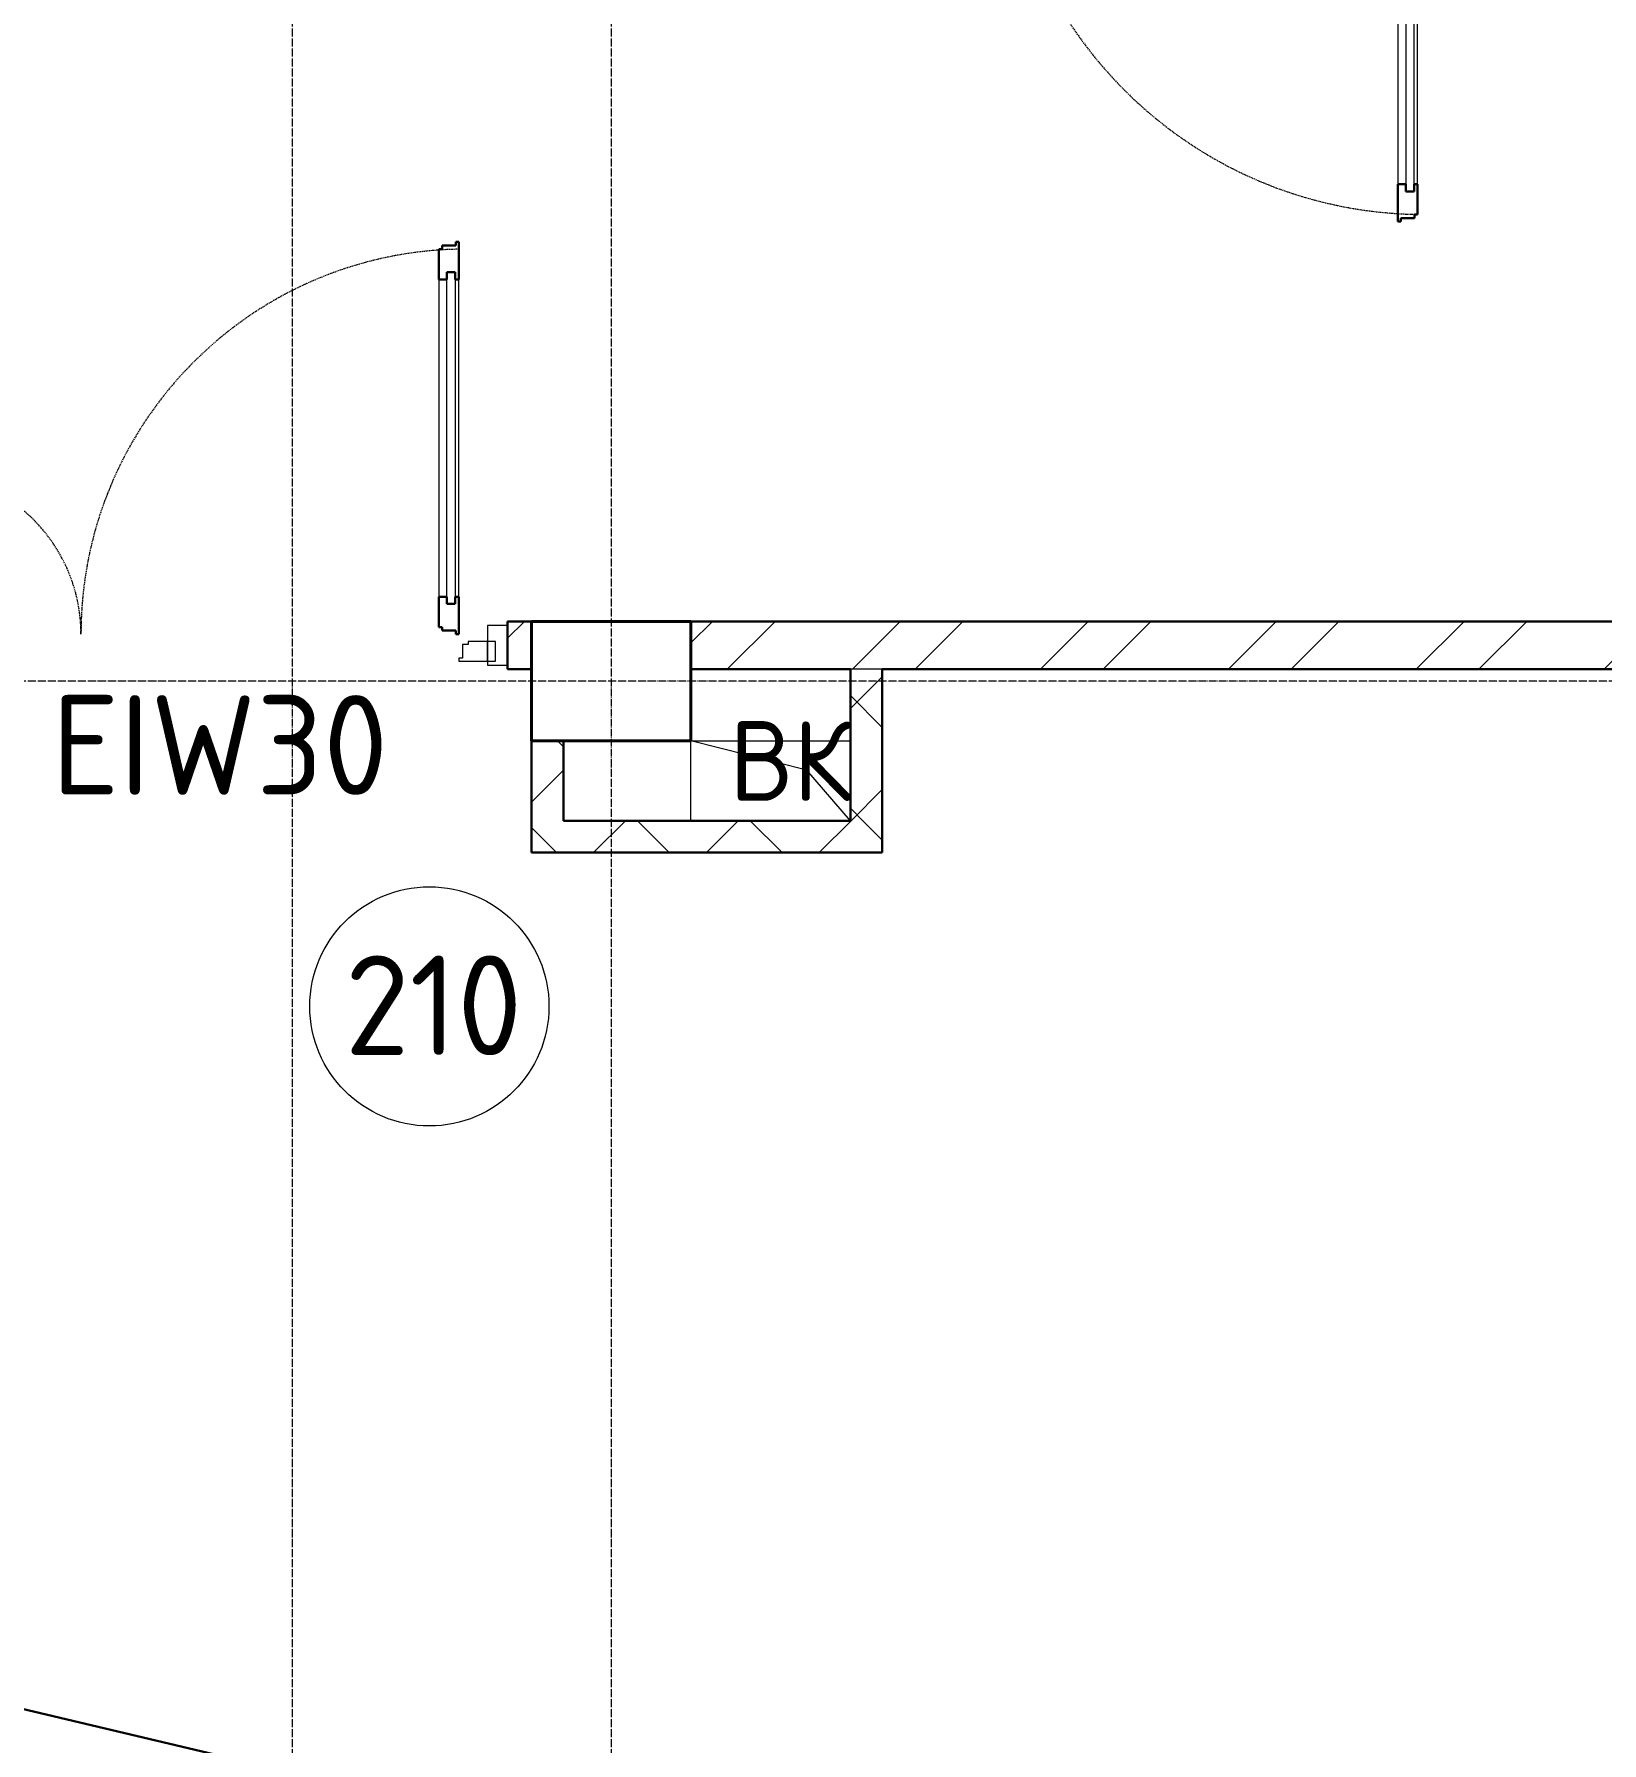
# Model space of a CAD drawing. Header units: millimetres. Extents: x -695119 to 412940, y -249585 to 622758.
# Drawn here: x 81234 to 85166, y 519415 to 523702 of the extents above; entities that cross this region are included whole.
import ezdxf

# ---------------------------------------------------------------- set-up
doc = ezdxf.new("R2010")
doc.units = ezdxf.units.MM
doc.linetypes.add('ADSK_Линия сетки', pattern=[25, 20, -2.5, 0, -2.5])
doc.linetypes.add('ADSK_Штриховая_ш2 п1_5', pattern=[4.5, 3, -1.5])
for name, color, linetype, lineweight in [('_Схема', 5, 'Continuous', 30), ('Двери', 8, 'Continuous', 9), ('Импосты витража', 8, 'Continuous', 9), ('Каркас_Импост', 8, 'Continuous', 9), ('Марки помещений', 8, 'Continuous', 20), ('Монтажный зазор', 8, 'Continuous', 9), ('Несущие колонны', 252, 'Continuous', 18), ('Оси', 252, 'Continuous', 9), ('Остекление', 8, 'Continuous', 9), ('Открывание', 8, 'ADSK_Штриховая_ш2 п1_5', 9), ('Панель', 252, 'Continuous', 30), ('Перекрытия', 7, 'Continuous', 18), ('Стены разрез', 7, 'Continuous', 30), ('Стены штриховка', 7, 'Continuous', 9), ('Текстовые примечания', 7, 'Continuous', 9)]:
    doc.layers.add(name, color=color, linetype=linetype, lineweight=lineweight)
doc.layers.add('Стены', color=194, linetype='Continuous')
doc.styles.add('GOST Common_1', font='', dxfattribs={"height": 250})
doc.styles.add('GOST Common_3', font='', dxfattribs={"height": 3.5})
doc.styles.get('GOST Common_1').set_extended_font_data('GOST type B')
doc.styles.get('GOST Common_3').set_extended_font_data('GOST type B')
pattern_1 = [(45, (91217.38, 536167.97), (-141.4214, 141.4214), []), (135, (91217.38, 536167.97), (-141.4214, -141.4214), [])]

# ---------------------------------------------------------------- blocks, each defined once
blk = doc.blocks.new('ADSK_КолоннаЖБ_Прямоугольная1 - 300x400-1328093-План 2 этажа смеж')
at = {"layer": 'Несущие колонны', "lineweight": 40}
for p, q in [((-200, 150), (200, 150)), ((-200, -150), (-200, 150)), ((200, 150), (200, -150)), ((200, -150), (-200, -150))]:
    blk.add_line(p, q, dxfattribs=at)
blk = doc.blocks.new('Дверь_Alumark_двупольная_S50 - Ш_1_5_Внутр_1520х2350  Л витраж-3079829-План 2 этажа смеж')
at = {"layer": 'Каркас_Импост'}
for p, q in [((-566, 10), (-615, 10)), ((-615, 10), (-615, -40)), ((-566, 2), (-566, 10)), ((-552, 2), (-566, 2)), ((-552, -32), (-552, 2)), ((816, 2), (802, 2)), ((802, 2), (802, -32)), ((816, 10), (816, 2)), ((865, 10), (816, 10)), ((865, -40), (865, 10)), ((-615, -40), (-543, -40)), ((-543, -32), (-552, -32)), ((-543, -40), (-543, -32)), ((802, -32), (793, -32)), ((793, -32), (793, -40)), ((793, -40), (865, -40))]:
    blk.add_line(p, q, dxfattribs=at)
at = {"layer": 'Монтажный зазор'}
for p, q in [((-635, 10), (-635, -40)), ((-615, 10), (-635, 10)), ((-615, -40), (-615, 10)), ((885, 10), (865, 10)), ((865, 10), (865, -40)), ((885, -40), (885, 10)), ((-635, -40), (-615, -40)), ((865, -40), (885, -40))]:
    blk.add_line(p, q, dxfattribs=at)
at = {"layer": 'Остекление'}
for p, q in [((763, 104), (763, 936)), ((763, 936), (784, 936)), ((784, 936), (784, 104)), ((-534, 376), (-534, 104)), ((-513, 376), (-534, 376)), ((-513, 104), (-513, 376)), ((-534, 104), (-513, 104)), ((784, 104), (763, 104))]:
    blk.add_line(p, q, dxfattribs=at)
at = {"layer": 'Открывание'}
for centre, radius, start, end in [((811, 28), 966, 91.0677, 180), ((-561, 28), 406, 360, 87.459)]:
    blk.add_arc(centre, radius, start, end, dxfattribs=at)
at = {"layer": 'Панель'}
for p, q in [((751, 994), (743, 994)), ((743, 994), (743, 918)), ((785, 1003), (751, 1003)), ((751, 1003), (751, 994)), ((793, 1012), (785, 1012)), ((785, 1012), (785, 1003)), ((793, 918), (793, 1012)), ((743, 918), (763, 918)), ((763, 918), (763, 936)), ((763, 936), (784, 936)), ((784, 936), (784, 918)), ((784, 918), (793, 918)), ((-535, 434), (-543, 434)), ((-543, 434), (-543, 358)), ((-501, 443), (-535, 443)), ((-535, 443), (-535, 434)), ((-493, 452), (-501, 452)), ((-501, 452), (-501, 443)), ((-493, 358), (-493, 452)), ((-534, 358), (-543, 358)), ((-534, 376), (-534, 358)), ((-513, 376), (-534, 376)), ((-513, 358), (-513, 376)), ((-493, 358), (-513, 358)), ((-543, 122), (-543, 28)), ((-534, 122), (-543, 122)), ((-534, 104), (-534, 122)), ((-513, 104), (-534, 104)), ((-513, 122), (-513, 104)), ((-493, 122), (-513, 122)), ((-493, 46), (-493, 122)), ((743, 122), (743, 46)), ((743, 122), (763, 122)), ((763, 122), (763, 104)), ((763, 104), (784, 104)), ((784, 122), (793, 122)), ((784, 104), (784, 122)), ((793, 28), (793, 122)), ((-501, 37), (-501, 46)), ((-501, 46), (-493, 46)), ((743, 46), (751, 46)), ((751, 46), (751, 37)), ((-543, 28), (-535, 28)), ((-535, 28), (-535, 37)), ((-535, 37), (-501, 37)), ((751, 37), (785, 37)), ((785, 37), (785, 28)), ((785, 28), (793, 28))]:
    blk.add_line(p, q, dxfattribs=at)
at = {"layer": 'Панель', "lineweight": 9}
for p, q in [((743, 918), (743, 122)), ((793, 122), (793, 918)), ((-543, 358), (-543, 122)), ((-493, 122), (-493, 358))]:
    blk.add_line(p, q, dxfattribs=at)
blk = doc.blocks.new('Прямоугольный импост - 50х100 мм-3077095-План 2 этажа смеж')
at = {"layer": 'Импосты витража', "lineweight": 18}
for p, q in [((0, 50), (-50, 50)), ((-50, 50), (-50, 10)), ((0, -50), (0, 50)), ((-50, -40), (-50, -50)), ((-50, -50), (0, -50))]:
    blk.add_line(p, q, dxfattribs=at)
blk = doc.blocks.new('Дверь_Alumark_двупольная_S50 - Ш_1_5_Внутр_1520х2350  Пр-2608677-План 2 этажа смеж')
at = {"layer": 'Каркас_Импост'}
for p, q in [((-566, 195), (-615, 195)), ((-615, 195), (-615, 145)), ((-566, 187), (-566, 195)), ((-552, 187), (-566, 187)), ((-552, 153), (-552, 187)), ((816, 187), (802, 187)), ((802, 187), (802, 153)), ((816, 195), (816, 187)), ((865, 195), (816, 195)), ((865, 145), (865, 195)), ((-615, 145), (-543, 145)), ((-543, 153), (-552, 153)), ((-543, 145), (-543, 153)), ((802, 153), (793, 153)), ((793, 153), (793, 145)), ((793, 145), (865, 145))]:
    blk.add_line(p, q, dxfattribs=at)
at = {"layer": 'Монтажный зазор'}
for p, q in [((-635, 195), (-635, 145)), ((-615, 195), (-635, 195)), ((-615, 145), (-615, 195)), ((885, 195), (865, 195)), ((865, 195), (865, 145)), ((885, 145), (885, 195)), ((-635, 145), (-615, 145)), ((865, 145), (885, 145))]:
    blk.add_line(p, q, dxfattribs=at)
at = {"layer": 'Остекление'}
for p, q in [((-534, 1221), (-534, 289)), ((-513, 1221), (-534, 1221)), ((-513, 289), (-513, 1221)), ((763, 289), (763, 461)), ((763, 461), (784, 461)), ((784, 461), (784, 289)), ((-534, 289), (-513, 289)), ((784, 289), (763, 289))]:
    blk.add_line(p, q, dxfattribs=at)
at = {"layer": 'Открывание'}
for centre, radius, start, end in [((-561, 213), 1066, 360, 89.0325), ((811, 213), 306, 93.3723, 180)]:
    blk.add_arc(centre, radius, start, end, dxfattribs=at)
at = {"layer": 'Панель'}
for p, q in [((-501, 1288), (-535, 1288)), ((-535, 1288), (-535, 1279)), ((-493, 1297), (-501, 1297)), ((-501, 1297), (-501, 1288)), ((-493, 1203), (-493, 1297)), ((-535, 1279), (-543, 1279)), ((-543, 1279), (-543, 1203)), ((-534, 1203), (-543, 1203)), ((-534, 1221), (-534, 1203)), ((-513, 1221), (-534, 1221)), ((-513, 1203), (-513, 1221)), ((-493, 1203), (-513, 1203)), ((751, 519), (743, 519)), ((743, 519), (743, 443)), ((785, 528), (751, 528)), ((751, 528), (751, 519)), ((793, 537), (785, 537)), ((785, 537), (785, 528)), ((793, 443), (793, 537)), ((743, 443), (763, 443)), ((763, 443), (763, 461)), ((763, 461), (784, 461)), ((784, 461), (784, 443)), ((784, 443), (793, 443)), ((-543, 307), (-543, 213)), ((-534, 307), (-543, 307)), ((-534, 289), (-534, 307)), ((-513, 307), (-513, 289)), ((-493, 307), (-513, 307)), ((-493, 231), (-493, 307)), ((743, 307), (743, 231)), ((743, 307), (763, 307)), ((763, 307), (763, 289)), ((784, 307), (793, 307)), ((784, 289), (784, 307)), ((793, 213), (793, 307)), ((-513, 289), (-534, 289)), ((763, 289), (784, 289)), ((-535, 213), (-535, 222)), ((-535, 222), (-501, 222)), ((-501, 222), (-501, 231)), ((-501, 231), (-493, 231)), ((743, 231), (751, 231)), ((751, 231), (751, 222)), ((751, 222), (785, 222)), ((785, 222), (785, 213)), ((-543, 213), (-535, 213)), ((785, 213), (793, 213))]:
    blk.add_line(p, q, dxfattribs=at)
at = {"layer": 'Панель', "lineweight": 9}
for p, q in [((-543, 1203), (-543, 307)), ((-493, 307), (-493, 1203)), ((743, 443), (743, 307)), ((793, 307), (793, 443))]:
    blk.add_line(p, q, dxfattribs=at)
blk = doc.blocks.new('ADSK_Марка_Помещение_ОдноЗначение_Номер - Номер-462100-План 2 этажа смеж')
at = {"layer": 'Марки помещений'}
blk.add_circle((0, 0), 3, dxfattribs=at)

msp = doc.modelspace()

# ---------------------------------------------------------------- hatches: boundary and pattern name
at = {"layer": 'Стены разрез', "lineweight": 9}
h = msp.add_hatch(dxfattribs=at)
h.set_pattern_fill('FP_1', color=256, style=0, pattern_type=2)
h.set_pattern_definition([(45, (91217.38, 536167.97), (-235.7317, 235.7317), []), (45, (91374.53, 536167.97), (-235.7317, 235.7317), [])])
h.paths.add_polyline_path([(104801.401, 522108.241), (106481.401, 522108.241), (106481.401, 522228.241), (104801.401, 522228.241)])
h.paths.add_polyline_path([(85726.401, 522108.241), (86636.401, 522108.241), (86636.401, 522228.241), (82881.401, 522228.241), (82881.401, 522108.241), (84272.494, 522108.241)])
h.paths.add_polyline_path([(103221.401, 522108.241), (103221.401, 522228.241), (102461.401, 522228.241), (102461.401, 522108.241)])
h.paths.add_polyline_path([(87736.401, 522108.241), (88431.401, 522108.241), (88431.401, 522228.241), (87736.401, 522228.241), (87736.401, 522178.241)])
h.paths.add_polyline_path([(100481.401, 522108.241), (100481.401, 522228.241), (100471.401, 522228.241), (100471.401, 522108.241)])
h.paths.add_polyline_path([(89401.401, 522108.241), (89401.401, 522228.241), (88831.401, 522228.241), (88831.401, 522108.241)])
h.paths.add_polyline_path([(97421.401, 522108.241), (97421.401, 522228.241), (94931.401, 522228.241), (94931.401, 522108.241), (97166.401, 522108.241), (97166.401, 522178.241), (97286.401, 522178.241), (97286.401, 522108.241)])
h.paths.add_polyline_path([(93081.401, 522108.241), (94531.401, 522108.241), (94531.401, 522228.241), (93081.401, 522228.241)])
h.paths.add_polyline_path([(80396.401, 522108.241), (80841.401, 522108.241), (80841.401, 522228.241), (78461.401, 522228.241), (78461.401, 522108.241), (80104.724, 522108.241)])
h.paths.add_polyline_path([(82481.401, 522108.241), (82481.401, 522228.241), (82421.401, 522228.241), (82421.401, 522108.241)])
h.paths.add_polyline_path([(75076.401, 522108.241), (76481.401, 522108.241), (76481.401, 522228.241), (75076.401, 522228.241)])
h = msp.add_hatch(dxfattribs=at)
h.set_pattern_fill('FP_3', color=256, style=0, pattern_type=2)
h.set_pattern_definition(pattern_1)
h.paths.add_polyline_path([(83281.401, 521728.241), (83361.401, 521728.241), (83361.401, 522108.241), (83281.401, 522108.241)])
h = msp.add_hatch(dxfattribs=at)
h.set_pattern_fill('FP_3', color=256, style=0, pattern_type=2)
h.set_pattern_definition(pattern_1)
h.paths.add_polyline_path([(82561.401, 521648.241), (82561.401, 521928.241), (82481.401, 521928.241), (82481.401, 521648.241)])
h = msp.add_hatch(dxfattribs=at)
h.set_pattern_fill('FP_3', color=256, style=0, pattern_type=2)
h.set_pattern_definition(pattern_1)
h.paths.add_polyline_path([(83361.401, 521648.241), (83361.401, 521728.241), (82561.401, 521728.241), (82561.401, 521648.241), (82883.238, 521648.241)])

# ---------------------------------------------------------------- linework, layer by layer
at = {"lineweight": 18}
for p, q in [((83171.867, 521854.882), (82881.401, 521928.241)), ((82881.401, 521728.241), (82881.401, 521928.241)), ((82881.401, 521928.241), (83281.401, 521928.241)), ((83281.401, 521728.241), (83171.867, 521854.882))]:
    msp.add_line(p, q, dxfattribs=at)
at = {"layer": '_Схема', "color": 5}
msp.add_line((-356137.271, 622757.974), (189125.193, 494018.926), dxfattribs=at)
at = {"layer": 'Несущие колонны', "lineweight": 40}
for p, q in [((82881.401, 522228.241), (82481.401, 522228.241)), ((82481.401, 522108.241), (82481.401, 521928.241)), ((82881.401, 521928.241), (82881.401, 522108.241)), ((82481.401, 521928.241), (82881.401, 521928.241))]:
    msp.add_line(p, q, dxfattribs=at)
at = {"layer": 'Несущие колонны'}
for p, q in [((82481.401, 522228.241), (82481.401, 522108.241)), ((82881.401, 522108.241), (82881.401, 522228.241))]:
    msp.add_line(p, q, dxfattribs=at)
at = {"layer": 'Оси', "linetype": 'ADSK_Линия сетки'}
for p, q in [((81881.401, 533028.241), (81881.401, 504902.555)), ((82681.401, 533028.241), (82681.401, 503632.555)), ((127748.695, 522078.241), (50771.339, 522078.241))]:
    msp.add_line(p, q, dxfattribs=at)
at = {"layer": 'Перекрытия', "color": 49, "true_color": 0x464646}
for p, q in [((82881.401, 521728.241), (82881.401, 521928.241)), ((82881.401, 521928.241), (83281.401, 521928.241))]:
    msp.add_line(p, q, dxfattribs=at)
at = {"layer": 'Стены'}
for p, q in [((82481.401, 522108.241), (82481.401, 522228.241)), ((82881.401, 522228.241), (82881.401, 522108.241))]:
    msp.add_line(p, q, dxfattribs=at)
at = {"layer": 'Стены разрез'}
for p, q in [((82481.401, 522228.241), (82421.401, 522228.241)), ((82421.401, 522228.241), (82421.401, 522108.241)), ((86636.401, 522228.241), (82881.401, 522228.241)), ((82421.401, 522108.241), (82481.401, 522108.241)), ((82881.401, 522108.241), (83281.401, 522108.241)), ((83281.401, 522108.241), (83281.401, 521728.241)), ((83361.401, 522108.241), (85726.401, 522108.241)), ((83361.401, 521648.241), (83361.401, 522108.241)), ((82481.401, 521928.241), (82481.401, 521648.241)), ((82561.401, 521928.241), (82481.401, 521928.241)), ((82561.401, 521728.241), (82561.401, 521928.241)), ((83281.401, 521728.241), (82561.401, 521728.241)), ((82481.401, 521648.241), (83361.401, 521648.241))]:
    msp.add_line(p, q, dxfattribs=at)
at = {"layer": 'Стены штриховка'}
msp.add_line((83361.401, 522108.241), (83281.401, 522108.241), dxfattribs=at)

# ---------------------------------------------------------------- block references
at = {"layer": 'Двери', "rotation": 180}
msp.add_blockref('Дверь_Alumark_двупольная_S50 - Ш_1_5_Внутр_1520х2350  Пр-2608677-План 2 этажа смеж', (84161.401, 524528.241), dxfattribs=at)
at = {"layer": 'Двери'}
msp.add_blockref('Дверь_Alumark_двупольная_S50 - Ш_1_5_Внутр_1520х2350  Л витраж-3079829-План 2 этажа смеж', (81506.401, 522168.241), dxfattribs=at)
at = {"layer": 'Импосты витража'}
msp.add_blockref('Прямоугольный импост - 50х100 мм-3077095-План 2 этажа смеж', (82421.401, 522168.241), dxfattribs=at)
at = {"layer": 'Марки помещений', "xscale": 99.99999999999993, "yscale": 99.99999999999993, "zscale": 99.99999999999993}
msp.add_blockref('ADSK_Марка_Помещение_ОдноЗначение_Номер - Номер-462100-План 2 этажа смеж', (82225.325, 521262.406), dxfattribs=at)
at = {"layer": 'Несущие колонны', "lineweight": 40}
msp.add_blockref('ADSK_КолоннаЖБ_Прямоугольная1 - 300x400-1328093-План 2 этажа смеж', (82681.401, 522078.241), dxfattribs=at)

# ---------------------------------------------------------------- texts
at = {"layer": 'Марки помещений', "lineweight": 9, "insert": (82012.918, 521390.131), "char_height": 250, "width": 526.70869, "attachment_point": 1, "style": 'GOST Common_1'}
msp.add_mtext('210', dxfattribs=at)
at = {"layer": 'Текстовые примечания', "color": 1, "true_color": 0xff0000, "insert": (81277.024, 522043.313), "char_height": 250, "width": 966.83512, "attachment_point": 1, "style": 'GOST Common_1'}
msp.add_mtext('EIW30', dxfattribs=at)
at = {"layer": 'Текстовые примечания', "insert": (82978.011, 521978.365), "char_height": 200, "width": 360.75937, "attachment_point": 1, "style": 'GOST Common_3'}
msp.add_mtext('ВК', dxfattribs=at)

doc.saveas('drawing.dxf')
